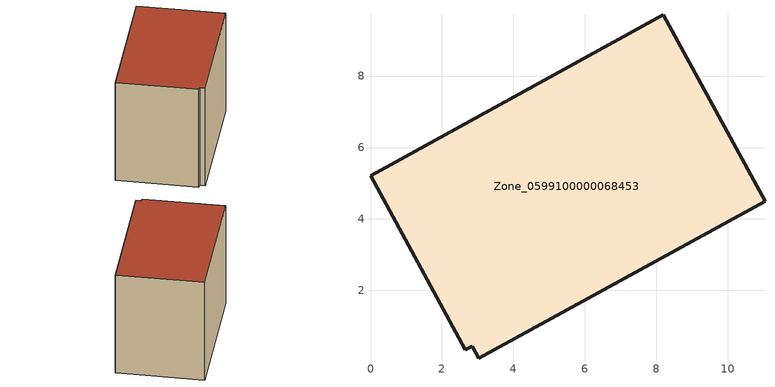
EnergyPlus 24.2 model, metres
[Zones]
Zone_0599100000068453
 floor ground (C_G): 2.85,0.44 2.65,0.34 0,5.21 8.2,9.71 11.04,4.5 3.03,0.11 z0
 wall outside (C_F): 11.04,4.5 8.2,9.71 0,5.21 2.65,0.34 2.85,0.44 3.03,0.11 11.04,4.5 z0:7.62
 roof outside (C_R): 3.03,0.11 11.04,4.5 8.2,9.71 0,5.21 2.65,0.34 2.85,0.44 z7.62
[BUILDING]
Pand.0599100000068453: North Axis=0; Terrain=City; Loads Convergence Tolerance Value=0.04; Temperature Convergence Tolerance Value=0.4; Solar Distribution=FullExterior; Maximum Number of Warmup Days=25; Minimum Number of Warmup Days=1
[Site:Location]
Rotterdam.The.Hague.AP_ZH_NLD Design_Conditions: Latitude=51.96; Longitude=4.45; Time Zone=1; Elevation=-4.5
[SITE:GROUNDTEMPERATURE:BUILDINGSURFACE]
18, 18, 18, 18, 18, 18, 18, 18, 18, 18, 18, 18
[MATERIAL] Thermal Absorptance=0.9; Solar Absorptance=0.7; Visible Absorptance=0.7
Name | Roughness | Thickness | Conductivity | Density | Specific Heat
G.TI.1965-1974 | MediumSmooth | 0.15 | 0.882353 | 540 | 1210
F.TI.1965-1974 | Rough | 0.3 | 0.697674 | 1920 | 840
R.TI.1965-1974 | MediumRough | 0.2 | 0.232558 | 1500 | 1000
[CONSTRUCTION]
C_G: G.TI.1965-1974
C_F: F.TI.1965-1974
C_R: R.TI.1965-1974
[ZONE]
Zone_0599100000068453: Type=1; Multiplier=1; Ceiling Height=Autocalculate; Volume=Autocalculate; Floor Area=autocalculate; Part of Total Floor Area=Yes
[ZONEINFILTRATION:DESIGNFLOWRATE]
Infil_Zone_0599100000068453: Zone or ZoneList or Space or SpaceList=Zone_0599100000068453; Schedule=AlwaysOn; Design Flow Rate Calculation Method=Flow/Area; Flow Rate per Floor Area=0.003; Constant Term Coefficient=1; Temperature Term Coefficient=0; Velocity Term Coefficient=0; Velocity Squared Term Coefficient=0
[HVACTEMPLATE:ZONE:IDEALLOADSAIRSYSTEM]
Zone_0599100000068453: Maximum Heating Supply Air Temperature=50; Minimum Cooling Supply Air Temperature=13; Maximum Heating Supply Air Humidity Ratio=0.0156; Minimum Cooling Supply Air Humidity Ratio=0.0077; Heating Limit=NoLimit; Cooling Limit=NoLimit; Dehumidification Control Type=ConstantSensibleHeatRatio; Cooling Sensible Heat Ratio=0.7; Dehumidification Setpoint=60; Humidification Control Type=None; Humidification Setpoint=30; Outdoor Air Method=None; Outdoor Air Flow Rate per Person=0.00944; Outdoor Air Flow Rate per Zone Floor Area=0; Outdoor Air Flow Rate per Zone=0; Demand Controlled Ventilation Type=None; Outdoor Air Economizer Type=NoEconomizer; Heat Recovery Type=None; Sensible Heat Recovery Effectiveness=0.7; Latent Heat Recovery Effectiveness=0.65
[ZONECONTROL:THERMOSTAT]
ThermostatControl_Zone_0599100000068453: Zone or ZoneList=Zone_0599100000068453; Control Type Schedule=DualSetpointControlType; Control 1=Thermostat_Zone_0599100000068453; Temperature Difference Between Cutout And Setpoint=0
[THERMOSTATSETPOINT:DUALSETPOINT]
Thermostat_Zone_0599100000068453: Heating Setpoint Temperature Schedule=HeatingSetpoint_Zone_0599100000068453; Cooling Setpoint Temperature Schedule=CoolingSetpoint_Zone_0599100000068453
[SCHEDULE:COMPACT]
HeatingSetpoint_Zone_0599100000068453: Through: 12/31, For: AllDays, Until: 24:00, 21
CoolingSetpoint_Zone_0599100000068453: Through: 12/31, For: AllDays, Until: 24:00, 24
DualSetpointControlType: Through: 12/31, For: AllDays, Until: 24:00, 4
AlwaysOn: Through: 12/31, For: AllDays, Until: 24:00, 1
